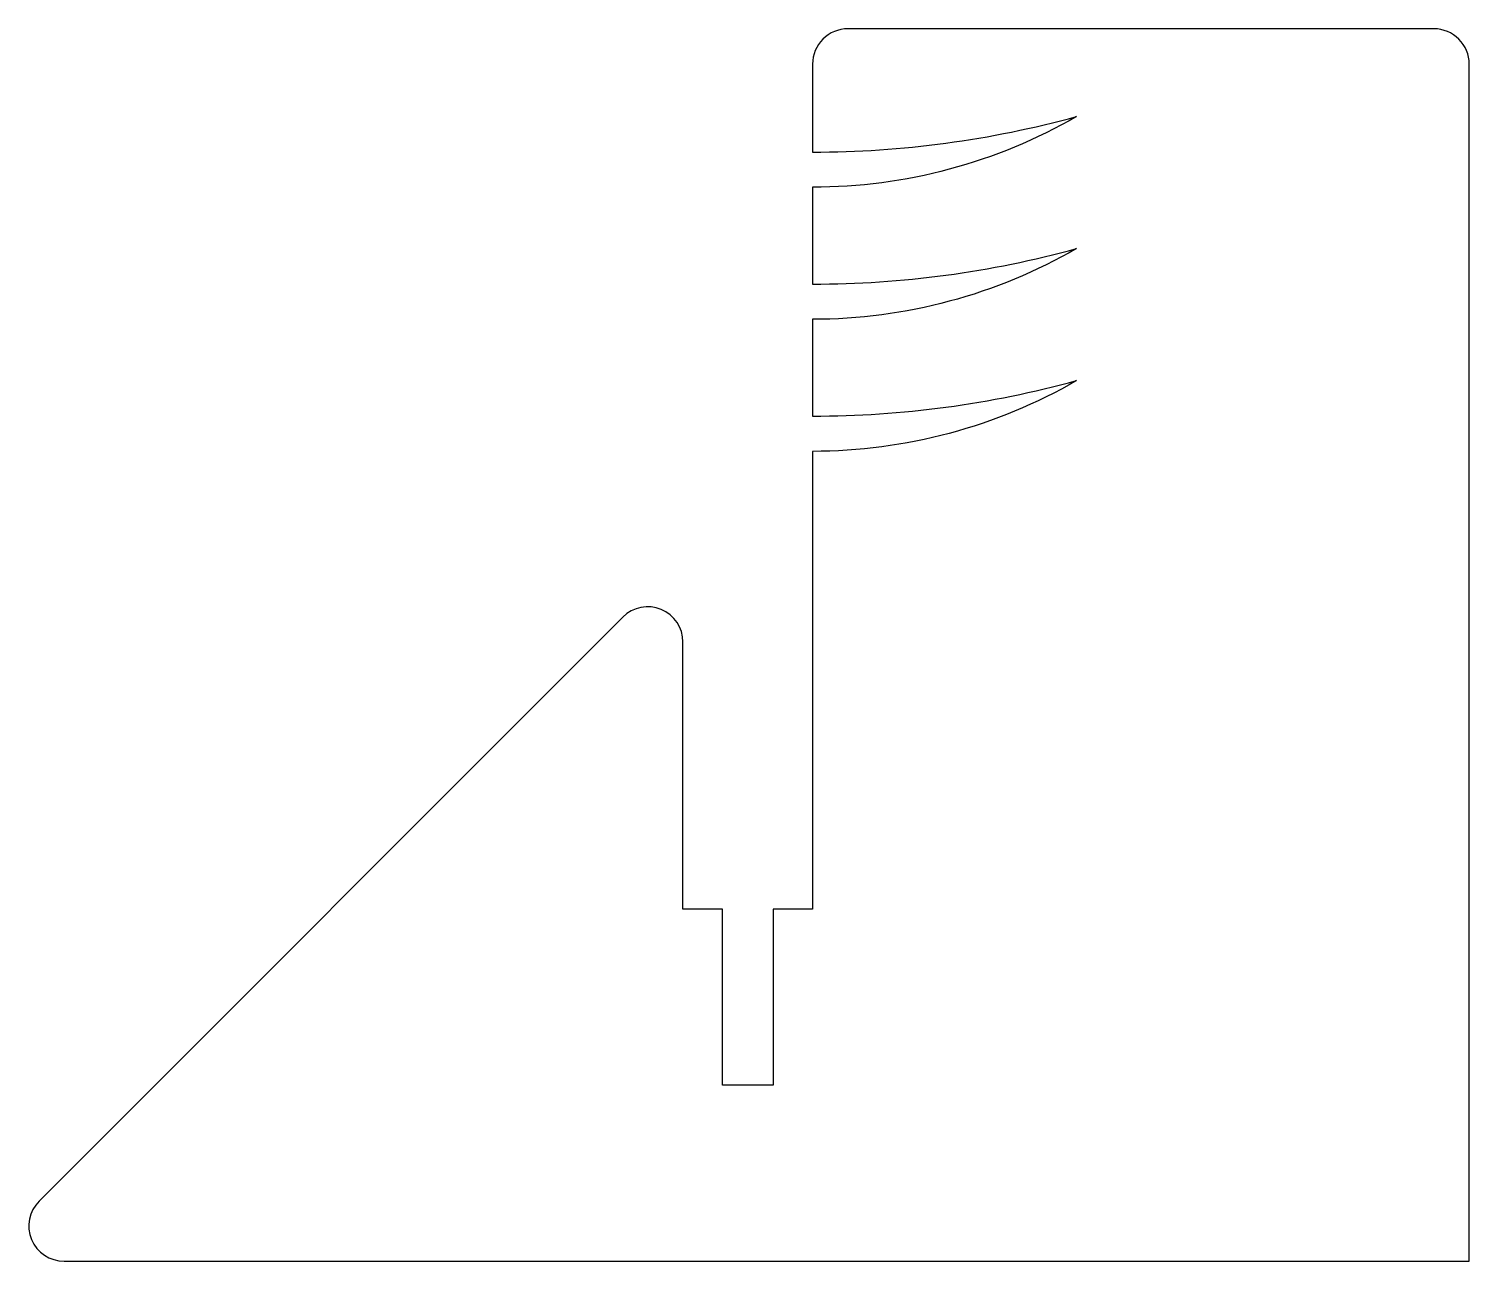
# Model space of a CAD drawing. Header units: millimetres. Extents: x -42.1 to 39.7, y -153.8 to -83.8.
import ezdxf

# ---------------------------------------------------------------- set-up
doc = ezdxf.new("R2010")
doc.units = ezdxf.units.MM
doc.layers.get('0').update_dxf_attribs({"linetype": 'CONTINUOUS'})

msp = doc.modelspace()

# ---------------------------------------------------------------- linework, layer by layer
msp.add_lwpolyline([(-4.966, -118.621, 0.668179), (-8.38, -117.207), (-41.551, -150.378, 0.668179), (-40.137, -153.793), (39.706, -153.793), (39.706, -85.793, 0.414214), (37.706, -83.793), (4.399, -83.793, 0.414214), (2.399, -85.793), (2.399, -90.793, 0.067006), (17.399, -88.773, -0.131652), (2.399, -92.793), (2.399, -98.293, 0.067006), (17.399, -96.273, -0.131652), (2.399, -100.293), (2.399, -105.793, 0.067006), (17.399, -103.773, -0.131652), (2.399, -107.793), (2.399, -133.793), (0.154, -133.793), (0.154, -143.793), (-2.721, -143.793), (-2.721, -133.793), (-4.966, -133.793)], format="xyb", close=True)

doc.saveas('drawing.dxf')
